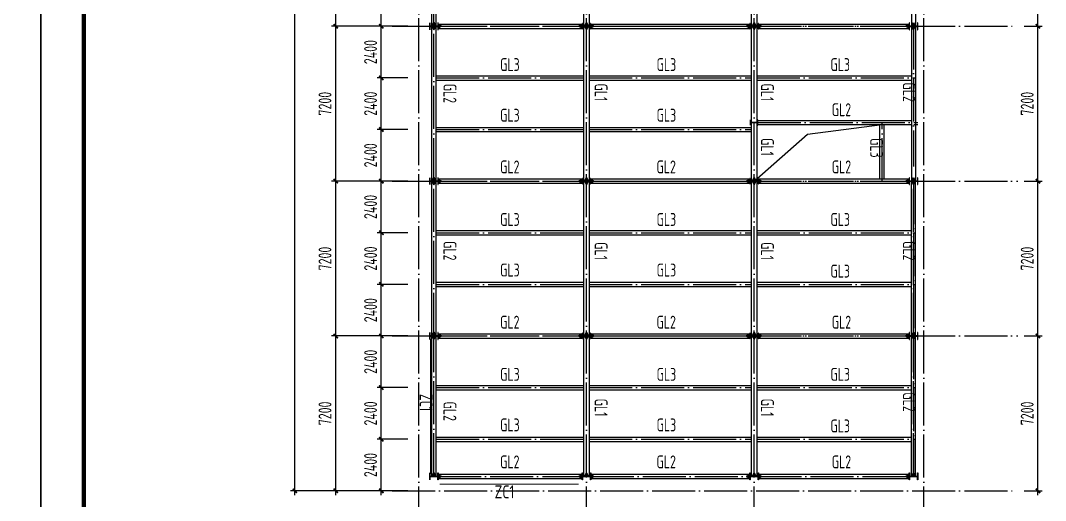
# Model space of a CAD drawing. Extents: x -32169 to 443031, y -120117 to 204739.
# Drawn here: x 215281 to 262960, y -94411 to -72095 of the extents above; entities that cross this region are included whole.
import ezdxf
from ezdxf.enums import TextEntityAlignment as Align

# ---------------------------------------------------------------- set-up
doc = ezdxf.new("R2010")
doc.units = 0
doc.header["$LTSCALE"] = 1000
for name, pattern in [('CONTINOUS', [0]), ('DASHED', [0.75, 0.5, -0.25]), ('DOTE', [2.42, 2, -0.2, 0.02, -0.2])]:
    doc.linetypes.add(name, pattern=pattern)
doc.layers.get('0').update_dxf_attribs({"linetype": 'CONTINUOUS'})
doc.layers.get('Defpoints').update_dxf_attribs({"linetype": 'CONTINUOUS'})
for name, color, linetype in [('BEAM', 4, 'DASHED'), ('DIM', 3, 'CONTINUOUS'), ('DOTE', 1, 'CONTINUOUS'), ('PUB_DIM', 3, 'CONTINUOUS'), ('PUB_TITLE', 3, 'CONTINUOUS'), ('TEXT', 7, 'CONTINUOUS'), ('支撑杆件', 2, 'CONTINUOUS'), ('梁', 4, 'CONTINUOUS'), ('钢柱', 2, 'CONTINUOUS')]:
    doc.layers.add(name, color=color, linetype=linetype)
doc.styles.add('TSSD_Dimension', font='Tssdeng.shx', dxfattribs={"width": 0.7, "bigfont": 'hztxt.shx'})
doc.styles.add('TSSD_Rein', font='Tssdeng.shx', dxfattribs={"width": 0.7, "bigfont": 'hztxt.shx'})
doc.dimstyles.new('TSSD_200_200', dxfattribs={"dimtxt": 600, "dimasz": 200, "dimexe": 200, "dimexo": 500, "dimgap": 200, "dimtad": 1, "dimdec": 0, "dimzin": 0, "dimdsep": 46, "dimtxsty": 'TSSD_Dimension', "dimblk": 'ARCHTICK', "dimblk1": 'ARCHTICK', "dimblk2": 'ARCHTICK', "dimcen": 0, "dimdle": 200, "dimclrt": 7, "dimadec": 0, "dimazin": 0, "dimtfac": 1, "dimtdec": 0, "dimtix": 1, "dimtmove": 2, "dimatfit": 3, "dimfxl": 1, "dimtolj": 1, "dimtzin": 0, "dimarcsym": 0})

# ---------------------------------------------------------------- blocks, each defined once
blk = doc.blocks.new('_ArchTick')
at = {"color": 0, "linetype": 'ByBlock', "const_width": 0.4}
blk.add_lwpolyline([(-0.5, -0.5), (0.5, 0.5)], dxfattribs=at)
blk = doc.blocks.new('*D535')
at = {"layer": 'Defpoints', "color": 0}
for p in [(229945, -86763), (232565, -86763), (232565, -93963)]:
    blk.add_point(p, dxfattribs=at)
at = {"layer": 'DIM', "color": 0, "lineweight": -2}
for p, q in [((232065, -86763), (229745, -86763)), ((229945, -94163), (229945, -86563)), ((232065, -93963), (229745, -93963))]:
    blk.add_line(p, q, dxfattribs=at)
at = {"layer": 'DIM', "color": 0, "lineweight": -2, "xscale": 200, "yscale": 200, "zscale": 200}
for p, rotation in [((229945, -86763), 90), ((229945, -93963), 270)]:
    blk.add_blockref('_ArchTick', p, dxfattribs=dict(at, rotation=rotation))
at = {"layer": 'DIM', "color": 7, "insert": (229445, -90363), "char_height": 600, "attachment_point": 5, "rotation": 90, "style": 'TSSD_Dimension'}
blk.add_mtext('\\A1;7200', dxfattribs=at)
blk = doc.blocks.new('*D536')
at = {"layer": 'Defpoints', "color": 0}
for p in [(229945, -72363), (232565, -72363), (232565, -79563)]:
    blk.add_point(p, dxfattribs=at)
at = {"layer": 'DIM', "color": 0, "lineweight": -2}
for p, q in [((232065, -72363), (229745, -72363)), ((229945, -79763), (229945, -72163)), ((232065, -79563), (229745, -79563))]:
    blk.add_line(p, q, dxfattribs=at)
at = {"layer": 'DIM', "color": 0, "lineweight": -2, "xscale": 200, "yscale": 200, "zscale": 200}
for p, rotation in [((229945, -72363), 90), ((229945, -79563), 270)]:
    blk.add_blockref('_ArchTick', p, dxfattribs=dict(at, rotation=rotation))
at = {"layer": 'DIM', "color": 7, "insert": (229445, -75963), "char_height": 600, "attachment_point": 5, "rotation": 90, "style": 'TSSD_Dimension'}
blk.add_mtext('\\A1;7200', dxfattribs=at)
blk = doc.blocks.new('*D537')
at = {"layer": 'Defpoints', "color": 0}
for p in [(229945, -65163), (232565, -65163), (232565, -72363)]:
    blk.add_point(p, dxfattribs=at)
at = {"layer": 'DIM', "color": 0, "lineweight": -2}
for p, q in [((232065, -65163), (229745, -65163)), ((229945, -72563), (229945, -64963)), ((232065, -72363), (229745, -72363))]:
    blk.add_line(p, q, dxfattribs=at)
at = {"layer": 'DIM', "color": 0, "lineweight": -2, "xscale": 200, "yscale": 200, "zscale": 200}
for p, rotation in [((229945, -65163), 90), ((229945, -72363), 270)]:
    blk.add_blockref('_ArchTick', p, dxfattribs=dict(at, rotation=rotation))
at = {"layer": 'DIM', "color": 7, "insert": (229445, -68763), "char_height": 600, "attachment_point": 5, "rotation": 90, "style": 'TSSD_Dimension'}
blk.add_mtext('\\A1;7200', dxfattribs=at)
blk = doc.blocks.new('*D549')
at = {"layer": 'Defpoints', "color": 0}
for p in [(261469, -86763), (262610, -86763), (261469, -93963)]:
    blk.add_point(p, dxfattribs=at)
at = {"layer": 'DIM', "color": 0, "lineweight": -2}
for p, q in [((261969, -86763), (262810, -86763)), ((262610, -94163), (262610, -86563)), ((261969, -93963), (262810, -93963))]:
    blk.add_line(p, q, dxfattribs=at)
at = {"layer": 'DIM', "color": 0, "lineweight": -2, "xscale": 200, "yscale": 200, "zscale": 200}
for p, rotation in [((262610, -86763), 90), ((262610, -93963), 270)]:
    blk.add_blockref('_ArchTick', p, dxfattribs=dict(at, rotation=rotation))
at = {"layer": 'DIM', "color": 7, "insert": (262110, -90363), "char_height": 600, "attachment_point": 5, "rotation": 90, "style": 'TSSD_Dimension'}
blk.add_mtext('\\A1;7200', dxfattribs=at)
blk = doc.blocks.new('*D550')
at = {"layer": 'Defpoints', "color": 0}
for p in [(261469, -79563), (262610, -79563), (261469, -86763)]:
    blk.add_point(p, dxfattribs=at)
at = {"layer": 'DIM', "color": 0, "lineweight": -2}
for p, q in [((261969, -79563), (262810, -79563)), ((262610, -86963), (262610, -79363)), ((261969, -86763), (262810, -86763))]:
    blk.add_line(p, q, dxfattribs=at)
at = {"layer": 'DIM', "color": 0, "lineweight": -2, "xscale": 200, "yscale": 200, "zscale": 200}
for p, rotation in [((262610, -79563), 90), ((262610, -86763), 270)]:
    blk.add_blockref('_ArchTick', p, dxfattribs=dict(at, rotation=rotation))
at = {"layer": 'DIM', "color": 7, "insert": (262110, -83163), "char_height": 600, "attachment_point": 5, "rotation": 90, "style": 'TSSD_Dimension'}
blk.add_mtext('\\A1;7200', dxfattribs=at)
blk = doc.blocks.new('*D551')
at = {"layer": 'Defpoints', "color": 0}
for p in [(261469, -72363), (262610, -72363), (261469, -79563)]:
    blk.add_point(p, dxfattribs=at)
at = {"layer": 'DIM', "color": 0, "lineweight": -2}
for p, q in [((261969, -72363), (262810, -72363)), ((262610, -79763), (262610, -72163)), ((261969, -79563), (262810, -79563))]:
    blk.add_line(p, q, dxfattribs=at)
at = {"layer": 'DIM', "color": 0, "lineweight": -2, "xscale": 200, "yscale": 200, "zscale": 200}
for p, rotation in [((262610, -72363), 90), ((262610, -79563), 270)]:
    blk.add_blockref('_ArchTick', p, dxfattribs=dict(at, rotation=rotation))
at = {"layer": 'DIM', "color": 7, "insert": (262110, -75963), "char_height": 600, "attachment_point": 5, "rotation": 90, "style": 'TSSD_Dimension'}
blk.add_mtext('\\A1;7200', dxfattribs=at)
blk = doc.blocks.new('*D552')
at = {"layer": 'Defpoints', "color": 0}
for p in [(261469, -65163), (262610, -65163), (261469, -72363)]:
    blk.add_point(p, dxfattribs=at)
at = {"layer": 'DIM', "color": 0, "lineweight": -2}
for p, q in [((261969, -65163), (262810, -65163)), ((262610, -72563), (262610, -64963)), ((261969, -72363), (262810, -72363))]:
    blk.add_line(p, q, dxfattribs=at)
at = {"layer": 'DIM', "color": 0, "lineweight": -2, "xscale": 200, "yscale": 200, "zscale": 200}
for p, rotation in [((262610, -65163), 90), ((262610, -72363), 270)]:
    blk.add_blockref('_ArchTick', p, dxfattribs=dict(at, rotation=rotation))
at = {"layer": 'DIM', "color": 7, "insert": (262110, -68763), "char_height": 600, "attachment_point": 5, "rotation": 90, "style": 'TSSD_Dimension'}
blk.add_mtext('\\A1;7200', dxfattribs=at)
blk = doc.blocks.new('*D565')
at = {"layer": 'Defpoints', "color": 0}
for p in [(228041, 14037), (231965, 14037), (231965, -93963)]:
    blk.add_point(p, dxfattribs=at)
at = {"layer": 'DIM', "color": 0, "lineweight": -2}
for p, q in [((231465, 14037), (227841, 14037)), ((228041, -94163), (228041, 14237)), ((231465, -93963), (227841, -93963))]:
    blk.add_line(p, q, dxfattribs=at)
at = {"layer": 'DIM', "color": 0, "lineweight": -2, "xscale": 200, "yscale": 200, "zscale": 200}
for p, rotation in [((228041, 14037), 90), ((228041, -93963), 270)]:
    blk.add_blockref('_ArchTick', p, dxfattribs=dict(at, rotation=rotation))
at = {"layer": 'DIM', "color": 7, "insert": (227541, -39963), "char_height": 600, "attachment_point": 5, "rotation": 90, "style": 'TSSD_Dimension'}
blk.add_mtext('\\A1;108000', dxfattribs=at)
blk = doc.blocks.new('*D566')
at = {"layer": 'Defpoints', "color": 0}
for p in [(229945, -79563), (232565, -79563), (232565, -86763)]:
    blk.add_point(p, dxfattribs=at)
at = {"layer": 'DIM', "color": 0, "lineweight": -2}
for p, q in [((232065, -79563), (229745, -79563)), ((229945, -86963), (229945, -79363)), ((232065, -86763), (229745, -86763))]:
    blk.add_line(p, q, dxfattribs=at)
at = {"layer": 'DIM', "color": 0, "lineweight": -2, "xscale": 200, "yscale": 200, "zscale": 200}
for p, rotation in [((229945, -79563), 90), ((229945, -86763), 270)]:
    blk.add_blockref('_ArchTick', p, dxfattribs=dict(at, rotation=rotation))
at = {"layer": 'DIM', "color": 7, "insert": (229445, -83163), "char_height": 600, "attachment_point": 5, "rotation": 90, "style": 'TSSD_Dimension'}
blk.add_mtext('\\A1;7200', dxfattribs=at)
blk = doc.blocks.new('刚接')
at = {"layer": 'BEAM', "linetype": 'CONTINOUS'}
h = blk.add_hatch(color=256, dxfattribs=at)
h.paths.add_polyline_path([(195, 0), (0, 0), (0, 112)])
h.paths.add_polyline_path([(0, 0), (195, 0), (0, -112)])
blk.add_lwpolyline([(195, 0), (0, -112), (0, 112)], close=True, dxfattribs=at)
blk = doc.blocks.new('*D958')
at = {"layer": 'Defpoints', "color": 0}
for p in [(232065, -91563), (233805, -91563), (233805, -93963)]:
    blk.add_point(p, dxfattribs=at)
at = {"layer": 'DIM', "color": 0, "lineweight": -2}
for p, q in [((232065, -94163), (232065, -91363)), ((233305, -91563), (231865, -91563)), ((233305, -93963), (231865, -93963))]:
    blk.add_line(p, q, dxfattribs=at)
at = {"layer": 'DIM', "color": 0, "lineweight": -2, "xscale": 200, "yscale": 200, "zscale": 200}
for p, rotation in [((232065, -91563), 90), ((232065, -93963), 270)]:
    blk.add_blockref('_ArchTick', p, dxfattribs=dict(at, rotation=rotation))
at = {"layer": 'DIM', "color": 7, "insert": (231565, -92763), "char_height": 600, "attachment_point": 5, "rotation": 90, "style": 'TSSD_Dimension'}
blk.add_mtext('\\A1;2400', dxfattribs=at)
blk = doc.blocks.new('*D959')
at = {"layer": 'Defpoints', "color": 0}
for p in [(232065, -79563), (233805, -79563), (233805, -81963)]:
    blk.add_point(p, dxfattribs=at)
at = {"layer": 'DIM', "color": 0, "lineweight": -2}
for p, q in [((233305, -79563), (231865, -79563)), ((232065, -82163), (232065, -79363)), ((233305, -81963), (231865, -81963))]:
    blk.add_line(p, q, dxfattribs=at)
at = {"layer": 'DIM', "color": 0, "lineweight": -2, "xscale": 200, "yscale": 200, "zscale": 200}
for p, rotation in [((232065, -79563), 90), ((232065, -81963), 270)]:
    blk.add_blockref('_ArchTick', p, dxfattribs=dict(at, rotation=rotation))
at = {"layer": 'DIM', "color": 7, "insert": (231565, -80763), "char_height": 600, "attachment_point": 5, "rotation": 90, "style": 'TSSD_Dimension'}
blk.add_mtext('\\A1;2400', dxfattribs=at)
blk = doc.blocks.new('*D960')
at = {"layer": 'Defpoints', "color": 0}
for p in [(232065, -77163), (233805, -77163), (233805, -79563)]:
    blk.add_point(p, dxfattribs=at)
at = {"layer": 'DIM', "color": 0, "lineweight": -2}
for p, q in [((233305, -77163), (231865, -77163)), ((232065, -79763), (232065, -76963)), ((233305, -79563), (231865, -79563))]:
    blk.add_line(p, q, dxfattribs=at)
at = {"layer": 'DIM', "color": 0, "lineweight": -2, "xscale": 200, "yscale": 200, "zscale": 200}
for p, rotation in [((232065, -77163), 90), ((232065, -79563), 270)]:
    blk.add_blockref('_ArchTick', p, dxfattribs=dict(at, rotation=rotation))
at = {"layer": 'DIM', "color": 7, "insert": (231565, -78363), "char_height": 600, "attachment_point": 5, "rotation": 90, "style": 'TSSD_Dimension'}
blk.add_mtext('\\A1;2400', dxfattribs=at)
blk = doc.blocks.new('*D997')
at = {"layer": 'Defpoints', "color": 0}
for p in [(232065, -69963), (233805, -69963), (233805, -72363)]:
    blk.add_point(p, dxfattribs=at)
at = {"layer": 'DIM', "color": 0, "lineweight": -2}
for p, q in [((233305, -69963), (231865, -69963)), ((232065, -72563), (232065, -69763)), ((233305, -72363), (231865, -72363))]:
    blk.add_line(p, q, dxfattribs=at)
at = {"layer": 'DIM', "color": 0, "lineweight": -2, "xscale": 200, "yscale": 200, "zscale": 200}
for p, rotation in [((232065, -69963), 90), ((232065, -72363), 270)]:
    blk.add_blockref('_ArchTick', p, dxfattribs=dict(at, rotation=rotation))
at = {"layer": 'DIM', "color": 7, "insert": (231565, -71163), "char_height": 600, "attachment_point": 5, "rotation": 90, "style": 'TSSD_Dimension'}
blk.add_mtext('\\A1;2400', dxfattribs=at)
blk = doc.blocks.new('*D998')
at = {"layer": 'Defpoints', "color": 0}
for p in [(232065, -72363), (233805, -72363), (233805, -74763)]:
    blk.add_point(p, dxfattribs=at)
at = {"layer": 'DIM', "color": 0, "lineweight": -2}
for p, q in [((233305, -72363), (231865, -72363)), ((232065, -74963), (232065, -72163)), ((233305, -74763), (231865, -74763))]:
    blk.add_line(p, q, dxfattribs=at)
at = {"layer": 'DIM', "color": 0, "lineweight": -2, "xscale": 200, "yscale": 200, "zscale": 200}
for p, rotation in [((232065, -72363), 90), ((232065, -74763), 270)]:
    blk.add_blockref('_ArchTick', p, dxfattribs=dict(at, rotation=rotation))
at = {"layer": 'DIM', "color": 7, "insert": (231565, -73563), "char_height": 600, "attachment_point": 5, "rotation": 90, "style": 'TSSD_Dimension'}
blk.add_mtext('\\A1;2400', dxfattribs=at)
blk = doc.blocks.new('*D999')
at = {"layer": 'Defpoints', "color": 0}
for p in [(232065, -74763), (233805, -74763), (233805, -77163)]:
    blk.add_point(p, dxfattribs=at)
at = {"layer": 'DIM', "color": 0, "lineweight": -2}
for p, q in [((233305, -74763), (231865, -74763)), ((232065, -77363), (232065, -74563)), ((233305, -77163), (231865, -77163))]:
    blk.add_line(p, q, dxfattribs=at)
at = {"layer": 'DIM', "color": 0, "lineweight": -2, "xscale": 200, "yscale": 200, "zscale": 200}
for p, rotation in [((232065, -74763), 90), ((232065, -77163), 270)]:
    blk.add_blockref('_ArchTick', p, dxfattribs=dict(at, rotation=rotation))
at = {"layer": 'DIM', "color": 7, "insert": (231565, -75963), "char_height": 600, "attachment_point": 5, "rotation": 90, "style": 'TSSD_Dimension'}
blk.add_mtext('\\A1;2400', dxfattribs=at)
blk = doc.blocks.new('*D1000')
at = {"layer": 'Defpoints', "color": 0}
for p in [(232065, -81963), (233805, -81963), (233805, -84363)]:
    blk.add_point(p, dxfattribs=at)
at = {"layer": 'DIM', "color": 0, "lineweight": -2}
for p, q in [((233305, -81963), (231865, -81963)), ((232065, -84563), (232065, -81763)), ((233305, -84363), (231865, -84363))]:
    blk.add_line(p, q, dxfattribs=at)
at = {"layer": 'DIM', "color": 0, "lineweight": -2, "xscale": 200, "yscale": 200, "zscale": 200}
for p, rotation in [((232065, -81963), 90), ((232065, -84363), 270)]:
    blk.add_blockref('_ArchTick', p, dxfattribs=dict(at, rotation=rotation))
at = {"layer": 'DIM', "color": 7, "insert": (231565, -83163), "char_height": 600, "attachment_point": 5, "rotation": 90, "style": 'TSSD_Dimension'}
blk.add_mtext('\\A1;2400', dxfattribs=at)
blk = doc.blocks.new('*D1001')
at = {"layer": 'Defpoints', "color": 0}
for p in [(232065, -84363), (233805, -84363), (233805, -86763)]:
    blk.add_point(p, dxfattribs=at)
at = {"layer": 'DIM', "color": 0, "lineweight": -2}
for p, q in [((233305, -84363), (231865, -84363)), ((232065, -86963), (232065, -84163)), ((233305, -86763), (231865, -86763))]:
    blk.add_line(p, q, dxfattribs=at)
at = {"layer": 'DIM', "color": 0, "lineweight": -2, "xscale": 200, "yscale": 200, "zscale": 200}
for p, rotation in [((232065, -84363), 90), ((232065, -86763), 270)]:
    blk.add_blockref('_ArchTick', p, dxfattribs=dict(at, rotation=rotation))
at = {"layer": 'DIM', "color": 7, "insert": (231565, -85563), "char_height": 600, "attachment_point": 5, "rotation": 90, "style": 'TSSD_Dimension'}
blk.add_mtext('\\A1;2400', dxfattribs=at)
blk = doc.blocks.new('*D1002')
at = {"layer": 'Defpoints', "color": 0}
for p in [(232065, -86763), (233805, -86763), (233805, -89163)]:
    blk.add_point(p, dxfattribs=at)
at = {"layer": 'DIM', "color": 0, "lineweight": -2}
for p, q in [((233305, -86763), (231865, -86763)), ((232065, -89363), (232065, -86563)), ((233305, -89163), (231865, -89163))]:
    blk.add_line(p, q, dxfattribs=at)
at = {"layer": 'DIM', "color": 0, "lineweight": -2, "xscale": 200, "yscale": 200, "zscale": 200}
for p, rotation in [((232065, -86763), 90), ((232065, -89163), 270)]:
    blk.add_blockref('_ArchTick', p, dxfattribs=dict(at, rotation=rotation))
at = {"layer": 'DIM', "color": 7, "insert": (231565, -87963), "char_height": 600, "attachment_point": 5, "rotation": 90, "style": 'TSSD_Dimension'}
blk.add_mtext('\\A1;2400', dxfattribs=at)
blk = doc.blocks.new('*D1003')
at = {"layer": 'Defpoints', "color": 0}
for p in [(232065, -89163), (233805, -89163), (233805, -91563)]:
    blk.add_point(p, dxfattribs=at)
at = {"layer": 'DIM', "color": 0, "lineweight": -2}
for p, q in [((232065, -91763), (232065, -88963)), ((233305, -89163), (231865, -89163)), ((233305, -91563), (231865, -91563))]:
    blk.add_line(p, q, dxfattribs=at)
at = {"layer": 'DIM', "color": 0, "lineweight": -2, "xscale": 200, "yscale": 200, "zscale": 200}
for p, rotation in [((232065, -89163), 90), ((232065, -91563), 270)]:
    blk.add_blockref('_ArchTick', p, dxfattribs=dict(at, rotation=rotation))
at = {"layer": 'DIM', "color": 7, "insert": (231565, -90363), "char_height": 600, "attachment_point": 5, "rotation": 90, "style": 'TSSD_Dimension'}
blk.add_mtext('\\A1;2400', dxfattribs=at)
blk = doc.blocks.new('A$C13C6438E')
at = {"layer": 'TEXT', "style": 'TSSD_Dimension', "width": 0.8}
blk.add_text('ZC1', height=600, dxfattribs=at).set_placement((-1842, -719))

msp = doc.modelspace()

# ---------------------------------------------------------------- linework, layer by layer
at = {"layer": 'DOTE', "linetype": 'DOTE'}
for p, q in [((233805.24457, -95762.90283), (233805.24457, 15277.3647)), ((241605.24457, -95762.90283), (241605.24457, 15277.3647)), ((249405.24457, -95762.90283), (249405.24457, 15277.3647)), ((257305.24457, -95762.90283), (257305.24457, 15277.3647)), ((234515.24457, -72358.6353), (234515.24457, -65166.6353)), ((232565.24457, -72362.6353), (261469.06221, -72362.6353)), ((234515.24457, -79558.6353), (234515.24457, -72366.6353)), ((234715.24457, -72362.6353), (241405.24457, -72362.6353)), ((241805.24457, -72362.6353), (249205.24457, -72362.6353)), ((249605.24457, -72362.6353), (256620.70192, -72362.6353)), ((256820.70192, -72366.6353), (256820.70192, -78888.6353)), ((234615.24457, -74762.6353), (241475.24457, -74762.6353)), ((241735.24457, -74762.6353), (249275.24457, -74762.6353)), ((249535.24457, -74762.6353), (256920.70192, -74762.6353)), ((234615.24457, -77162.6353), (241475.24457, -77162.6353)), ((241735.24457, -77162.6353), (249275.24457, -77162.6353)), ((249580.24457, -76837.63553), (257020.70192, -76837.63553)), ((249580.24457, -76937.63553), (257020.70192, -76937.63553)), ((255355.24457, -79562.6353), (255355.24457, -76837.63553)), ((232565.24457, -79562.6353), (261669.06221, -79562.6353)), ((234515.24457, -86758.6353), (234515.24457, -79566.6353)), ((234715.24457, -79562.6353), (241405.24457, -79562.6353)), ((241805.24457, -79562.6353), (249205.24457, -79562.6353)), ((249605.24457, -79562.6353), (256620.70192, -79562.6353)), ((256820.70192, -79566.6353), (256820.70192, -86758.6353)), ((256820.70192, -86758.6353), (256820.70192, -79566.6353)), ((234615.24457, -81962.6353), (241475.24457, -81962.6353)), ((241735.24457, -81962.6353), (249275.24457, -81962.6353)), ((249535.24457, -81962.6353), (256920.70192, -81962.6353)), ((234615.24457, -84362.6353), (241475.24457, -84362.6353)), ((241735.24457, -84362.6353), (249275.24457, -84362.6353)), ((249535.24457, -84362.6353), (256920.70192, -84362.6353)), ((232565.24457, -86762.6353), (261669.06221, -86762.6353)), ((234515.24457, -93288.6353), (234515.24457, -86766.6353)), ((234715.24457, -86762.6353), (241405.24457, -86762.6353)), ((241805.24457, -86762.6353), (249205.24457, -86762.6353)), ((249605.24457, -86762.6353), (256620.70192, -86762.6353)), ((256820.70192, -86766.6353), (256820.70192, -93288.6353)), ((256820.70192, -93288.6353), (256820.70192, -86766.6353)), ((234615.24457, -89162.6353), (241475.24457, -89162.6353)), ((241735.24457, -89162.6353), (249275.24457, -89162.6353)), ((249535.24457, -89162.6353), (256920.70192, -89162.6353)), ((234615.24457, -91562.6353), (241475.24457, -91562.6353)), ((241735.24457, -91562.6353), (249275.24457, -91562.6353)), ((249535.24457, -91562.6353), (256920.70192, -91562.6353)), ((234715.24457, -93292.6353), (241405.24457, -93292.6353)), ((241805.24457, -93292.6353), (249205.24457, -93292.6353)), ((249605.24457, -93292.6353), (256620.70192, -93292.6353)), ((232565.24457, -93962.6353), (261469.06221, -93962.6353))]:
    msp.add_line(p, q, dxfattribs=at)
at = {"layer": 'PUB_TITLE'}
for points in [[(132230.54765, -120116.90179), (216230.54765, -120116.90179), (216230.54765, 28483.09821), (132230.54765, 28483.09821)], [(216230.54765, -120116.90179), (300230.54765, -120116.90179), (300230.54765, 28483.09821), (216230.54765, 28483.09821)]]:
    msp.add_lwpolyline(points, close=True, dxfattribs=at)
at = {"layer": 'PUB_TITLE', "const_width": 200}
msp.add_lwpolyline([(218230.54765, -118116.90179), (298230.54765, -118116.90179), (298230.54765, 23483.09821), (218230.54765, 23483.09821)], close=True, dxfattribs=at)
at = {"layer": 'TEXT'}
for p, q in [((251890.72263, -77384.04515), (255355.24457, -76937.63553)), ((249405.24457, -79558.6353), (251890.72263, -77384.04515))]:
    msp.add_line(p, q, dxfattribs=at)
at = {"layer": '支撑杆件', "color": 6, "linetype": 'ByBlock', "const_width": 40}
for points in [[(234353.17183, -86897.38221), (234353.17183, -93174.63194)], [(234775.90141, -93649.06435), (241251.22335, -93649.06435)]]:
    msp.add_lwpolyline(points, dxfattribs=at)
at = {"layer": '梁'}
for p, q in [((234415.24457, -72358.6353), (234415.24457, -65166.6353)), ((234615.24457, -72358.6353), (234615.24457, -65166.6353)), ((241475.24457, -65166.6353), (241475.24457, -72358.6353)), ((241735.24457, -65166.6353), (241735.24457, -72358.6353)), ((249275.24457, -65166.6353), (249275.24457, -72358.6353)), ((249535.24457, -65166.6353), (249535.24457, -72358.6353)), ((256720.70192, -65166.6353), (256720.70192, -72358.6353)), ((256920.70192, -65166.6353), (256920.70192, -72358.6353)), ((234415.24457, -79558.6353), (234415.24457, -72366.6353)), ((234615.24457, -79558.6353), (234615.24457, -72366.6353)), ((234715.24457, -72262.6353), (241405.24457, -72262.6353)), ((234715.24457, -72462.6353), (241405.24457, -72462.6353)), ((241475.24457, -72366.6353), (241475.24457, -79558.6353)), ((241735.24457, -72366.6353), (241735.24457, -79558.6353)), ((241805.24457, -72262.6353), (249205.24457, -72262.6353)), ((241805.24457, -72462.6353), (249205.24457, -72462.6353)), ((249275.24457, -72366.6353), (249275.24457, -76833.63553)), ((249535.24457, -72366.6353), (249535.24457, -76833.63553)), ((249605.24457, -72262.6353), (256620.70192, -72262.6353)), ((249605.24457, -72462.6353), (256620.70192, -72462.6353)), ((256720.70192, -72366.6353), (256720.70192, -76837.63553)), ((256920.70192, -72366.6353), (256920.70192, -79558.6353)), ((234615.24457, -74662.6353), (241475.24457, -74662.6353)), ((241735.24457, -74662.6353), (249275.24457, -74662.6353)), ((249535.24457, -74662.6353), (256720.70192, -74662.6353)), ((234615.24457, -74862.6353), (241475.24457, -74862.6353)), ((241735.24457, -74862.6353), (249275.24457, -74862.6353)), ((249535.24457, -74862.6353), (256720.70192, -74862.6353)), ((249580.24457, -76737.63553), (256720.70192, -76737.63553)), ((234615.24457, -77062.6353), (241475.24457, -77062.6353)), ((241735.24457, -77062.6353), (249275.24457, -77062.6353)), ((249275.24457, -76841.63553), (249275.24457, -79558.6353)), ((249535.24457, -76841.63553), (249535.24457, -79558.6353)), ((249580.24457, -76937.63553), (256720.70192, -76937.63553)), ((255255.24457, -79462.6353), (255255.24457, -76937.63553)), ((255455.24457, -79462.6353), (255455.24457, -76937.63553)), ((256720.70192, -76837.63553), (256720.70192, -79558.6353)), ((234615.24457, -77262.6353), (241475.24457, -77262.6353)), ((241735.24457, -77262.6353), (249275.24457, -77262.6353)), ((234415.24457, -86758.6353), (234415.24457, -79566.6353)), ((234615.24457, -86758.6353), (234615.24457, -79566.6353)), ((234715.24457, -79462.6353), (241405.24457, -79462.6353)), ((241475.24457, -79566.6353), (241475.24457, -86758.6353)), ((241735.24457, -79566.6353), (241735.24457, -86758.6353)), ((241805.24457, -79462.6353), (249205.24457, -79462.6353)), ((249275.24457, -79566.6353), (249275.24457, -86758.6353)), ((249535.24457, -79566.6353), (249535.24457, -86758.6353)), ((249605.24457, -79462.6353), (256620.70192, -79462.6353)), ((256720.70192, -86758.6353), (256720.70192, -79566.6353)), ((256920.70192, -86758.6353), (256920.70192, -79566.6353)), ((234715.24457, -79662.6353), (241405.24457, -79662.6353)), ((241805.24457, -79662.6353), (249205.24457, -79662.6353)), ((249605.24457, -79662.6353), (256620.70192, -79662.6353)), ((234615.24457, -81862.6353), (241475.24457, -81862.6353)), ((241735.24457, -81862.6353), (249275.24457, -81862.6353)), ((249535.24457, -81862.6353), (256720.70192, -81862.6353)), ((234615.24457, -82062.6353), (241475.24457, -82062.6353)), ((241735.24457, -82062.6353), (249275.24457, -82062.6353)), ((249535.24457, -82062.6353), (256720.70192, -82062.6353)), ((234615.24457, -84262.6353), (241475.24457, -84262.6353)), ((241735.24457, -84262.6353), (249275.24457, -84262.6353)), ((249535.24457, -84262.6353), (256720.70192, -84262.6353)), ((234615.24457, -84462.6353), (241475.24457, -84462.6353)), ((241735.24457, -84462.6353), (249275.24457, -84462.6353)), ((249535.24457, -84462.6353), (256720.70192, -84462.6353)), ((234415.24457, -93288.6353), (234415.24457, -86766.6353)), ((234615.24457, -93288.6353), (234615.24457, -86766.6353)), ((234715.24457, -86662.6353), (241405.24457, -86662.6353)), ((241475.24457, -86766.6353), (241475.24457, -93288.6353)), ((241735.24457, -86766.6353), (241735.24457, -93288.6353)), ((241805.24457, -86662.6353), (249205.24457, -86662.6353)), ((249275.24457, -86766.6353), (249275.24457, -93288.6353)), ((249535.24457, -86766.6353), (249535.24457, -93288.6353)), ((249605.24457, -86662.6353), (256620.70192, -86662.6353)), ((256720.70192, -93288.6353), (256720.70192, -86766.6353)), ((256920.70192, -93288.6353), (256920.70192, -86766.6353)), ((234715.24457, -86862.6353), (241405.24457, -86862.6353)), ((241805.24457, -86862.6353), (249205.24457, -86862.6353)), ((249605.24457, -86862.6353), (256620.70192, -86862.6353)), ((234615.24457, -89062.6353), (241475.24457, -89062.6353)), ((241735.24457, -89062.6353), (249275.24457, -89062.6353)), ((249535.24457, -89062.6353), (256720.70192, -89062.6353)), ((234615.24457, -89262.6353), (241475.24457, -89262.6353)), ((241735.24457, -89262.6353), (249275.24457, -89262.6353)), ((249535.24457, -89262.6353), (256720.70192, -89262.6353)), ((234615.24457, -91462.6353), (241475.24457, -91462.6353)), ((241735.24457, -91462.6353), (249275.24457, -91462.6353)), ((249535.24457, -91462.6353), (256720.70192, -91462.6353)), ((234615.24457, -91662.6353), (241475.24457, -91662.6353)), ((241735.24457, -91662.6353), (249275.24457, -91662.6353)), ((249535.24457, -91662.6353), (256720.70192, -91662.6353)), ((234715.24457, -93192.6353), (241405.24457, -93192.6353)), ((234715.24457, -93392.6353), (241405.24457, -93392.6353)), ((241805.24457, -93192.6353), (249205.24457, -93192.6353)), ((241805.24457, -93392.6353), (249205.24457, -93392.6353)), ((249605.24457, -93192.6353), (256620.70192, -93192.6353)), ((249605.24457, -93392.6353), (256620.70192, -93392.6353))]:
    msp.add_line(p, q, dxfattribs=at)
at = {"layer": '钢柱'}
for points in [[(234715.24457, -72522.6353), (234715.24457, -72202.6353), (234701.24457, -72202.6353), (234701.24457, -72358.6353), (234329.24457, -72358.6353), (234329.24457, -72202.6353), (234315.24457, -72202.6353), (234315.24457, -72522.6353), (234329.24457, -72522.6353), (234329.24457, -72366.6353), (234701.24457, -72366.6353), (234701.24457, -72522.6353)], [(241805.24457, -72487.6353), (241805.24457, -72237.6353), (241791.24457, -72237.6353), (241791.24457, -72358.6353), (241419.24457, -72358.6353), (241419.24457, -72237.6353), (241405.24457, -72237.6353), (241405.24457, -72487.6353), (241419.24457, -72487.6353), (241419.24457, -72366.6353), (241791.24457, -72366.6353), (241791.24457, -72487.6353)], [(249605.24457, -72487.6353), (249605.24457, -72237.6353), (249591.24457, -72237.6353), (249591.24457, -72358.6353), (249219.24457, -72358.6353), (249219.24457, -72237.6353), (249205.24457, -72237.6353), (249205.24457, -72487.6353), (249219.24457, -72487.6353), (249219.24457, -72366.6353), (249591.24457, -72366.6353), (249591.24457, -72487.6353)], [(257020.70192, -72522.6353), (257020.70192, -72202.6353), (257006.70192, -72202.6353), (257006.70192, -72358.6353), (256634.70192, -72358.6353), (256634.70192, -72202.6353), (256620.70192, -72202.6353), (256620.70192, -72522.6353), (256634.70192, -72522.6353), (256634.70192, -72366.6353), (257006.70192, -72366.6353), (257006.70192, -72522.6353)], [(249580.24457, -76962.63553), (249580.24457, -76712.63553), (249566.24457, -76712.63553), (249566.24457, -76833.63553), (249244.24457, -76833.63553), (249244.24457, -76712.63553), (249230.24457, -76712.63553), (249230.24457, -76962.63553), (249244.24457, -76962.63553), (249244.24457, -76841.63553), (249566.24457, -76841.63553), (249566.24457, -76962.63553)], [(234715.24457, -79722.6353), (234715.24457, -79402.6353), (234701.24457, -79402.6353), (234701.24457, -79558.6353), (234329.24457, -79558.6353), (234329.24457, -79402.6353), (234315.24457, -79402.6353), (234315.24457, -79722.6353), (234329.24457, -79722.6353), (234329.24457, -79566.6353), (234701.24457, -79566.6353), (234701.24457, -79722.6353)], [(241805.24457, -79687.6353), (241805.24457, -79437.6353), (241791.24457, -79437.6353), (241791.24457, -79558.6353), (241419.24457, -79558.6353), (241419.24457, -79437.6353), (241405.24457, -79437.6353), (241405.24457, -79687.6353), (241419.24457, -79687.6353), (241419.24457, -79566.6353), (241791.24457, -79566.6353), (241791.24457, -79687.6353)], [(249605.24457, -79687.6353), (249605.24457, -79437.6353), (249591.24457, -79437.6353), (249591.24457, -79558.6353), (249219.24457, -79558.6353), (249219.24457, -79437.6353), (249205.24457, -79437.6353), (249205.24457, -79687.6353), (249219.24457, -79687.6353), (249219.24457, -79566.6353), (249591.24457, -79566.6353), (249591.24457, -79687.6353)], [(257020.70192, -79722.6353), (257020.70192, -79402.6353), (257006.70192, -79402.6353), (257006.70192, -79558.6353), (256634.70192, -79558.6353), (256634.70192, -79402.6353), (256620.70192, -79402.6353), (256620.70192, -79722.6353), (256634.70192, -79722.6353), (256634.70192, -79566.6353), (257006.70192, -79566.6353), (257006.70192, -79722.6353)], [(234715.24457, -86922.6353), (234715.24457, -86602.6353), (234701.24457, -86602.6353), (234701.24457, -86758.6353), (234329.24457, -86758.6353), (234329.24457, -86602.6353), (234315.24457, -86602.6353), (234315.24457, -86922.6353), (234329.24457, -86922.6353), (234329.24457, -86766.6353), (234701.24457, -86766.6353), (234701.24457, -86922.6353)], [(241805.24457, -86887.6353), (241805.24457, -86637.6353), (241791.24457, -86637.6353), (241791.24457, -86758.6353), (241419.24457, -86758.6353), (241419.24457, -86637.6353), (241405.24457, -86637.6353), (241405.24457, -86887.6353), (241419.24457, -86887.6353), (241419.24457, -86766.6353), (241791.24457, -86766.6353), (241791.24457, -86887.6353)], [(249605.24457, -86887.6353), (249605.24457, -86637.6353), (249591.24457, -86637.6353), (249591.24457, -86758.6353), (249219.24457, -86758.6353), (249219.24457, -86637.6353), (249205.24457, -86637.6353), (249205.24457, -86887.6353), (249219.24457, -86887.6353), (249219.24457, -86766.6353), (249591.24457, -86766.6353), (249591.24457, -86887.6353)], [(257020.70192, -86922.6353), (257020.70192, -86602.6353), (257006.70192, -86602.6353), (257006.70192, -86758.6353), (256634.70192, -86758.6353), (256634.70192, -86602.6353), (256620.70192, -86602.6353), (256620.70192, -86922.6353), (256634.70192, -86922.6353), (256634.70192, -86766.6353), (257006.70192, -86766.6353), (257006.70192, -86922.6353)], [(234715.24457, -93132.6353), (234715.24457, -93452.6353), (234701.24457, -93452.6353), (234701.24457, -93296.6353), (234329.24457, -93296.6353), (234329.24457, -93452.6353), (234315.24457, -93452.6353), (234315.24457, -93132.6353), (234329.24457, -93132.6353), (234329.24457, -93288.6353), (234701.24457, -93288.6353), (234701.24457, -93132.6353)], [(241805.24457, -93132.6353), (241805.24457, -93452.6353), (241791.24457, -93452.6353), (241791.24457, -93296.6353), (241419.24457, -93296.6353), (241419.24457, -93452.6353), (241405.24457, -93452.6353), (241405.24457, -93132.6353), (241419.24457, -93132.6353), (241419.24457, -93288.6353), (241791.24457, -93288.6353), (241791.24457, -93132.6353)], [(249605.24457, -93132.6353), (249605.24457, -93452.6353), (249591.24457, -93452.6353), (249591.24457, -93296.6353), (249219.24457, -93296.6353), (249219.24457, -93452.6353), (249205.24457, -93452.6353), (249205.24457, -93132.6353), (249219.24457, -93132.6353), (249219.24457, -93288.6353), (249591.24457, -93288.6353), (249591.24457, -93132.6353)], [(257020.70192, -93132.6353), (257020.70192, -93452.6353), (257006.70192, -93452.6353), (257006.70192, -93296.6353), (256634.70192, -93296.6353), (256634.70192, -93452.6353), (256620.70192, -93452.6353), (256620.70192, -93132.6353), (256634.70192, -93132.6353), (256634.70192, -93288.6353), (257006.70192, -93288.6353), (257006.70192, -93132.6353)]]:
    msp.add_lwpolyline(points, close=True, dxfattribs=at)

# ---------------------------------------------------------------- block references
at = {"layer": 'PUB_DIM', "yscale": 0.8571399999782441, "zscale": 0.8571399999840642, "rotation": 90}
for p, xscale in [((234515.24457, -72358.6353), 0.857139999931678), ((234515.24457, -72366.6353), -0.857139999931678), ((241605.24457, -72358.6353), 0.857139999931678), ((241605.24457, -72366.6353), -0.857139999931678), ((249405.24457, -72358.6353), 0.857139999931678), ((249405.24457, -72366.6353), -0.857139999931678), ((256820.70192, -72358.6353), 0.857139999931678), ((256820.70192, -72366.6353), -0.857139999931678), ((234515.24457, -79558.6353), 0.857139999931678), ((234515.24457, -79566.6353), -0.857139999931678), ((241605.24457, -79558.6353), 0.857139999931678), ((241605.24457, -79566.6353), -0.857139999931678), ((249405.24457, -79558.6353), 0.857139999931678), ((249405.24457, -79566.6353), -0.857139999931678), ((256820.70192, -79558.6353), 0.857139999931678), ((256820.70192, -79566.6353), -0.857139999931678), ((234515.24457, -86758.6353), 0.857139999931678), ((234515.24457, -86766.6353), -0.857139999931678), ((241605.24457, -86758.6353), 0.857139999931678), ((241605.24457, -86766.6353), -0.857139999931678), ((249405.24457, -86758.6353), 0.857139999931678), ((249405.24457, -86766.6353), -0.857139999931678), ((256820.70192, -86758.6353), 0.857139999931678), ((256820.70192, -86766.6353), -0.857139999931678), ((234515.24457, -93288.6353), 0.857139999931678), ((241605.24457, -93288.6353), 0.857139999931678), ((249405.24457, -93288.6353), 0.857139999931678), ((256820.70192, -93288.6353), 0.857139999931678)]:
    msp.add_blockref('刚接', p, dxfattribs=dict(at, xscale=xscale))
at = {"layer": 'PUB_DIM', "yscale": 0.8571399999782441, "zscale": 0.8571399999840642}
for p, xscale in [((234715.24457, -72362.6353), 0.857139999931678), ((241405.24457, -72362.6353), -0.857139999931678), ((241805.24457, -72362.6353), 0.857139999931678), ((249205.24457, -72362.6353), -0.857139999931678), ((249605.24457, -72362.6353), 0.857139999931678), ((256620.70192, -72362.6353), -0.857139999931678), ((234715.24457, -79562.6353), 0.857139999931678), ((241405.24457, -79562.6353), -0.857139999931678), ((241805.24457, -79562.6353), 0.857139999931678), ((249205.24457, -79562.6353), -0.857139999931678), ((249605.24457, -79562.6353), 0.857139999931678), ((256620.70192, -79562.6353), -0.857139999931678), ((234715.24457, -86762.6353), 0.857139999931678), ((241405.24457, -86762.6353), -0.857139999931678), ((241805.24457, -86762.6353), 0.857139999931678), ((249205.24457, -86762.6353), -0.857139999931678), ((249605.24457, -86762.6353), 0.857139999931678), ((256620.70192, -86762.6353), -0.857139999931678), ((234715.24457, -93292.6353), 0.857139999931678), ((241405.24457, -93292.6353), -0.857139999931678), ((241805.24457, -93292.6353), 0.857139999931678), ((249205.24457, -93292.6353), -0.857139999931678), ((249605.24457, -93292.6353), 0.857139999931678), ((256620.70192, -93292.6353), -0.857139999931678)]:
    msp.add_blockref('刚接', p, dxfattribs=dict(at, xscale=xscale))
at = {"layer": 'TEXT'}
msp.add_blockref('A$C13C6438E', (239175.04746, -93591.28786), dxfattribs=at)

# ---------------------------------------------------------------- texts
at = {"layer": 'TEXT', "style": 'TSSD_Rein', "width": 0.7}
for s, p in [('GL3', (237590.10147, -74626.37458)), ('GL3', (244870.47994, -74626.37458)), ('GL3', (252955.07913, -74626.37458)), ('GL3', (237590.10147, -76978.91492)), ('GL3', (244870.47994, -76978.91492)), ('GL2', (253016.2304, -76722.92061)), ('GL2', (237590.10147, -79382.53243)), ('GL2', (244865.09963, -79382.53243)), ('GL2', (253016.2304, -79382.53243)), ('GL3', (237590.10147, -81826.37458)), ('GL3', (244870.47994, -81826.37458)), ('GL3', (252955.07913, -81826.37458)), ('GL3', (237590.10147, -84178.91492)), ('GL3', (244870.47994, -84178.91492)), ('GL3', (252955.07913, -84226.37458)), ('GL2', (237590.10147, -86601.22424)), ('GL2', (244865.09963, -86601.22424)), ('GL2', (253016.2304, -86601.22424)), ('GL3', (237590.10147, -89026.37458)), ('GL3', (244870.47994, -89026.37458)), ('GL3', (252955.07913, -89026.37458)), ('GL3', (237590.10147, -91378.91492)), ('GL3', (244870.47994, -91378.91492)), ('GL3', (252955.07913, -91426.37458)), ('GL2', (237590.10147, -93096.27606)), ('GL2', (244865.09963, -93096.27606)), ('GL2', (253016.2304, -93096.27606))]:
    msp.add_text(s, height=600, dxfattribs=at).set_placement(p, align=Align.BOTTOM_LEFT)
for s, p in [('GL2', (234776.46041, -75033.14722)), ('GL1', (241806.76265, -75025.9921)), ('GL1', (249542.79927, -75025.9921)), ('GL2', (256145.38245, -74973.53715)), ('GL1', (249542.79927, -77561.57544)), ('GL3', (254624.31968, -77561.57544)), ('GL2', (234776.46041, -82350.0755)), ('GL1', (241806.76265, -82402.43804)), ('GL1', (249542.79927, -82402.43804)), ('GL2', (256145.38245, -82350.0755)), ('ZC1', (233670.60091, -89454.51504)), ('GL2', (256145.38245, -89383.28513)), ('GL2', (234776.46041, -89812.35385)), ('GL1', (241806.76265, -89678.12431)), ('GL1', (249542.79927, -89678.12431))]:
    msp.add_text(s, height=600, rotation=270, dxfattribs=at).set_placement(p, align=Align.BOTTOM_LEFT)

# ---------------------------------------------------------------- dimensions: what is measured, and where the dimension line sits
at = {"layer": 'DIM'}
for base, p1, p2, picture, middle in [((228041.16625, 14037.3647), (231965.24457, -93962.6353), (231965.24457, 14037.3647), '*D565', (227541.16625, -39962.6353)), ((232065.24457, -69962.6353), (233805.24457, -72362.6353), (233805.24457, -69962.6353), '*D997', (231565.24457, -71162.6353)), ((232065.24457, -72362.6353), (233805.24457, -74762.6353), (233805.24457, -72362.6353), '*D998', (231565.24457, -73562.6353)), ((232065.24457, -74762.6353), (233805.24457, -77162.6353), (233805.24457, -74762.6353), '*D999', (231565.24457, -75962.6353)), ((232065.24457, -77162.6353), (233805.24457, -79562.6353), (233805.24457, -77162.6353), '*D960', (231565.24457, -78362.6353)), ((232065.24457, -79562.6353), (233805.24457, -81962.6353), (233805.24457, -79562.6353), '*D959', (231565.24457, -80762.6353)), ((232065.24457, -81962.6353), (233805.24457, -84362.6353), (233805.24457, -81962.6353), '*D1000', (231565.24457, -83162.6353)), ((232065.24457, -84362.6353), (233805.24457, -86762.6353), (233805.24457, -84362.6353), '*D1001', (231565.24457, -85562.6353)), ((232065.24457, -86762.6353), (233805.24457, -89162.6353), (233805.24457, -86762.6353), '*D1002', (231565.24457, -87962.6353)), ((232065.24457, -89162.6353), (233805.24457, -91562.6353), (233805.24457, -89162.6353), '*D1003', (231565.24457, -90362.6353)), ((232065.24457, -91562.6353), (233805.24457, -93962.6353), (233805.24457, -91562.6353), '*D958', (231565.24457, -92762.6353))]:
    dim = msp.add_linear_dim(base=base, p1=p1, p2=p2, angle=90, dimstyle='TSSD_200_200', dxfattribs=at)
    dim.commit()
    dim.dimension.update_dxf_attribs({"geometry": picture, "text_midpoint": middle})
for p1, p2, distance, picture, middle in [((232565.24457, -72362.6353), (232565.24457, -65162.6353), 2620.03123, '*D537', (229445.21334, -68762.6353)), ((261469.06221, -72362.6353), (261469.06221, -65162.6353), -1141.39352, '*D552', (262110.45573, -68762.6353)), ((232565.24457, -79562.6353), (232565.24457, -72362.6353), 2620.03123, '*D536', (229445.21334, -75962.6353)), ((261469.06221, -79562.6353), (261469.06221, -72362.6353), -1141.39352, '*D551', (262110.45573, -75962.6353)), ((232565.24457, -86762.6353), (232565.24457, -79562.6353), 2620.03123, '*D566', (229445.21334, -83162.6353)), ((261469.06221, -86762.6353), (261469.06221, -79562.6353), -1141.39352, '*D550', (262110.45573, -83162.6353)), ((232565.24457, -93962.6353), (232565.24457, -86762.6353), 2620.03123, '*D535', (229445.21334, -90362.6353)), ((261469.06221, -93962.6353), (261469.06221, -86762.6353), -1141.39352, '*D549', (262110.45573, -90362.6353))]:
    dim = msp.add_aligned_dim(p1=p1, p2=p2, distance=distance, dimstyle='TSSD_200_200', dxfattribs=at)
    dim.commit()
    dim.dimension.update_dxf_attribs({"geometry": picture, "text_midpoint": middle})

doc.saveas('drawing.dxf')
